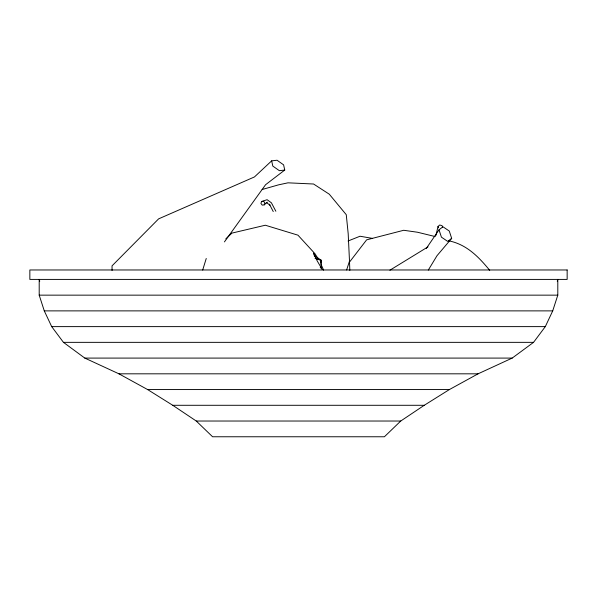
<?xml version="1.0" encoding="UTF-8"?>
<svg xmlns="http://www.w3.org/2000/svg" width="597" height="597" viewBox="0 0 597 597"><rect width="100%" height="100%" fill="white"/><g stroke="black" fill="none" stroke-linecap="round" stroke-linejoin="round"><path stroke-width="0.9" d="M320.925 263.053L321.164 260.27L314.492 255.486M442.564 227.084L442.093 225.673L439.713 225.002L438.041 226.442L435.937 235.39M320.798 262.038L321.164 260.27L315.298 258.105M557.262 281.172L557.799 279.411L557.799 295.149L552.718 310.88L545.307 326.619L533.554 342.35L512.189 358.088L478.07 373.819L449.399 389.557L424.251 405.288L400.736 421.027L384.416 436.765L212.584 436.765L196.264 421.027L172.749 405.288L147.601 389.557L118.93 373.819L84.811 358.088L63.446 342.35L51.693 326.619L44.282 310.88L39.201 295.149L39.201 279.411L39.738 281.172M202.674 270.06L206.249 258.471M346.626 269.963L349.499 261.098L348.193 233.703L346.267 214.704L329.283 194.197L313.559 184.01L287.993 182.824L278.612 184.831L262.12 189.525M275.859 211.241L271.396 202.808L267.098 199.704L261.62 201.51L260.926 203.45L262.24 205.129L264.24 204.868L267.344 202.152M264.24 204.868L264.926 202.935L263.62 201.256L261.62 201.51M428.31 270.068L437.004 255.71L451.675 238.367L449.265 231.032L442.937 226.763L439.019 229.83L426.28 248.471M224.435 241.889L265.561 184.734L284.747 170.055L283.597 164.839L277.045 160.235L271.657 160.854L254.464 176.936L158.623 218.86L112.035 265.859L112.057 270.493M225.823 238.845L231.934 233.106L265.307 225.226L297.963 235.173L315.074 253.815L318.298 259.135M451.675 238.367L447.757 241.434L441.429 237.166L439.019 229.83M389.893 270.21L428.012 246.845M348.051 241.001L360.021 236.233L372.647 238.427M284.747 170.055L279.351 170.675L272.807 166.078L271.657 160.854M39.201 295.149L557.799 295.149M44.282 310.88L552.718 310.88M51.693 326.619L545.307 326.619M63.446 342.35L533.554 342.35M84.811 358.088L512.189 358.088M118.93 373.819L478.07 373.819M147.601 389.557L449.399 389.557M172.749 405.288L424.251 405.288M196.264 421.027L400.736 421.027M435.288 236.584L417.519 232.24L403.706 230.278L366.633 239.845L349.529 262.068L349.827 270.419M315.089 258.464L321.164 260.27L321.216 268.404L320.231 267.277M448.511 240.763C466.503 244.33 478.428 256.62 489.697 270.292M266.702 202.786L269.971 205.152L269.381 204.144L273.254 211.569M322.201 269.434L317.201 260.904L313.634 253.091L314.604 256.673M320.835 263.889L323.641 270.157M438.041 226.442L438.511 227.845M567.15 269.971L29.85 269.971L29.85 279.411L567.15 279.411L567.15 269.971"/></g></svg>
